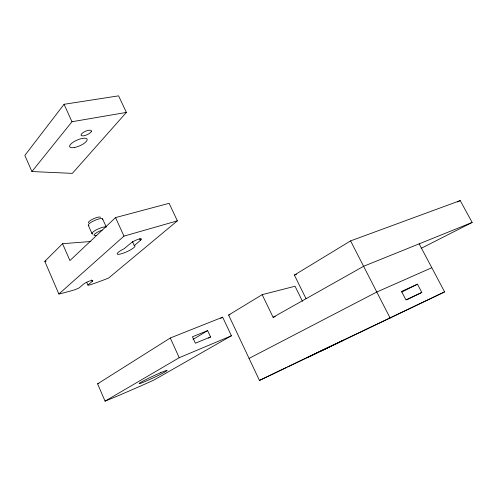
<?xml version="1.0" encoding="UTF-8"?>
<svg xmlns="http://www.w3.org/2000/svg" width="497" height="497" viewBox="0 0 497 497"><rect width="100%" height="100%" fill="white"/><g stroke="black" fill="none" stroke-linecap="round" stroke-linejoin="round"><path stroke-width="0.75" d="M86.733 282.277L87.944 285.16L89.982 284.905A118.746 24.049 -24.4 0 0 104.513 279.656L108.539 278.109L177.361 220.848L169.117 203.31L115.546 217.593L69.922 260.565L62.541 243.704L90.833 241.499M64.057 104.295L24.85 155.412L31.914 171.54L72.345 173.378L126.375 112.415L118.584 95.853L64.057 104.295L71.984 121.734L31.914 171.54M91.672 279.96L92.293 281.364A5.374 0.975 -23.9 0 0 90.081 280.88A5.374 0.975 -23.9 0 0 83.465 284.178L79.178 287.881L75.264 289.633A118.746 24.049 -24.4 0 1 62.224 293.218L58.876 294.019L44.798 261.36L62.541 243.704M134.283 245.599L141.111 239.747A6.101 1.236 -24.5 0 0 139.048 239.069L137.744 239.473A6.101 1.236 -24.5 0 0 131.258 242.797L124.163 248.699A9.772 1.945 -24.4 0 0 117.348 254.166A9.772 1.945 -24.4 0 0 127.934 251.227A9.772 1.945 -24.4 0 0 134.83 245.735L134.283 245.599L132.395 241.455M58.876 294.019L123.964 236.118L177.361 220.848M87.957 285.061L92.293 281.364M97.605 383.846L170.272 338.003L222.65 317.173L231.397 335.773L153.964 380.043L149.932 381.864A122.33 7.126 -25.3 0 1 135.476 388.281L120.982 394.543A122.33 7.126 -25.3 0 1 108.29 399.837L105.066 401.147L97.605 383.846L98.903 383.355M220.668 318.384L222.65 317.173M419.151 243.853L444.61 291.882L259.465 380.435L228.62 315.067L262.167 294.665L295.05 286.241L302.48 301.331M306.053 298.716L294.379 275.077L350.584 240.896L460.197 200.583L472.15 222.445L421.139 248.345M193.041 339.426L207.634 330.617L210.573 336.941L208.572 338.128M105.066 401.147L179.231 357.71L231.397 335.773M262.167 294.665L273.095 317.285L363.599 266.286L472.15 222.445M457.445 202.018L460.197 200.583M249.072 358.405L376.788 292.012L431.8 267.721M401.769 292.087L417.474 284.185L421.81 292.453L406.676 299.871M341.824 341.023L343.545 340.19L342.88 340.495M259.465 380.435L286.496 367.438M287.664 366.873L311.954 355.212M341.24 341.309L320.801 351.112M329.735 346.776L307.898 357.262L316.452 353.193M330.381 346.465L338.24 342.713M312.619 354.895L444.61 291.882M341.066 341.358L342.278 340.787M421.81 292.453L405.925 299.884L401.539 291.428L417.474 284.185M210.573 336.941L195.383 343.216L192.426 336.78L207.634 330.617M294.379 275.077L296.547 274.245M228.62 315.067L229.962 314.607M273.095 317.285L275.282 316.57M44.798 261.36L46.153 261.099M71.984 121.734L126.375 112.415M350.584 240.896L390.151 318.08M140.017 238.765L140.657 240.163M139.806 238.951L140.446 240.349M115.546 217.593L123.964 236.118M170.272 338.003L179.231 357.71M102.587 218.848L106.333 227.154M88.379 225.476L92.094 233.807M96.716 235.361A6.678 1.528 -23.9 0 1 94.66 234.087A6.678 1.528 -23.9 0 1 102.189 230.142M92.703 234.044A7.884 1.82 -23.9 0 1 96.045 229.993A7.884 1.82 -23.9 0 1 105.749 226.899M88.994 225.731A7.865 1.901 -23.8 0 1 94.076 220.693A7.865 1.901 -23.8 0 1 102.686 219.345M88.516 222.904A6.685 1.628 -23.8 0 1 93.355 218.829A6.685 1.628 -23.8 0 1 100.587 217.276M91.268 131.637L90.758 132.326A5.629 1.913 -23.7 0 1 81.98 135.83A5.629 1.913 -23.7 0 1 85.31 131.338A5.629 1.913 -23.7 0 1 91.268 131.637M160.661 372.694L157.3 374.166A15.463 0.839 -25.2 0 0 139.259 383.616A15.463 0.839 -25.2 0 0 160.668 374.253A15.463 0.839 -25.2 0 0 160.661 372.694M74.475 147.485A9.499 3.156 -23.5 0 0 87.174 139.415A9.499 3.156 -23.5 0 0 73.513 141.962A9.499 3.156 -23.5 0 0 74.475 147.485"/></g></svg>
